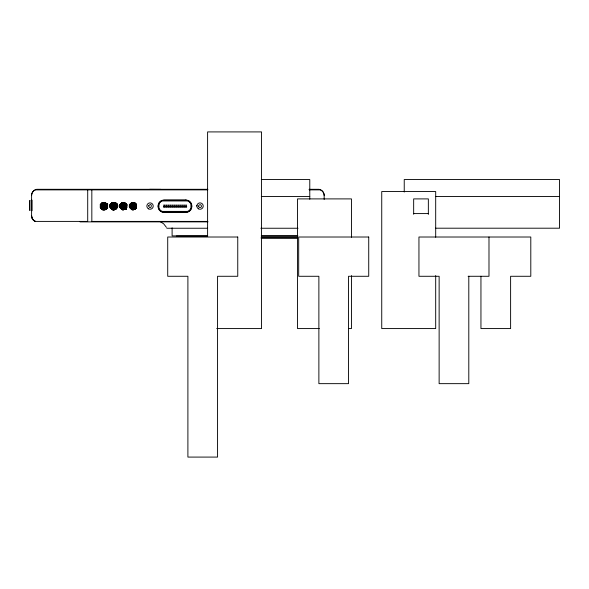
<?xml version="1.0" encoding="UTF-8"?>
<svg xmlns="http://www.w3.org/2000/svg" width="589" height="589" viewBox="0 0 589 589"><rect width="100%" height="100%" fill="white"/><g stroke="black" fill="none" stroke-linecap="round" stroke-linejoin="round"><path stroke-width="0.88" d="M31.6 200.245L31.6 199.538M91.832 189.783L91.832 221.405L207.755 221.405M87.709 189.783L87.709 221.405L35.392 221.405A6.14 6.133 89.9 0 1 31.6 215.729L31.6 195.452A6.14 6.133 -89.9 0 1 35.392 189.783L207.755 189.783M196.851 206.069L196.91 205.443M136.14 206.739A3.431 3.431 0 0 1 130.508 208.646A3.431 3.431 0 0 1 131.671 202.815A3.431 3.431 0 0 1 136.14 206.739L135.625 207.976M198.692 206.791C199.384 208.27 202.38 207.372 201.269 205.532C200.945 203.72 197.632 205.127 198.751 206.724M29.943 200.606L29.943 210.317M100.69 205.001L103.185 202.498L104.084 203.499M101.19 204.398L101.588 204M102.088 203.499L101.691 203.897L101.293 203.499M103.09 202.498L102.192 203.396L101.794 202.999M101.19 204.604L100.196 205.495L104.687 209.993L107.684 206.997L103.289 202.498M101.293 205.495L101.691 205.097L102.088 205.495M101.794 205.001L102.192 204.604M103.686 203.102L102.795 204L103.185 204.398L103.583 204L103.185 203.603M103.789 202.999L104.187 202.601M100.292 207.497L101.19 206.599M101.293 206.496L101.691 206.098L102.088 206.496L101.691 206.894M102.295 205.495L102.692 205.097L103.09 205.495L102.192 206.393L101.794 205.995L102.192 205.598L102.589 205.995M104.29 203.499L104.687 203.102M100.69 207.895L101.087 207.497L100.69 207.1M101.588 206.997L101.19 207.394L100.793 206.997M103.686 204.898L104.084 204.501L103.686 204.103L102.795 205.001L103.185 205.392L103.583 205.001L103.185 204.604M104.687 203.897L105.586 202.999L105.188 202.601L104.79 202.999L105.188 203.396M100.69 207.991L105.689 202.999M101.19 208.388L101.588 207.991M102.088 207.497L101.691 207.895L101.293 207.497M104.084 205.495L103.686 205.892L103.289 205.495M106.182 203.499L104.687 204.898L104.29 204.501M101.19 208.491L103.686 206.098M106.182 203.603L102.192 207.394L101.794 206.997M101.691 208.992L107.08 203.499M101.794 208.992L102.192 208.594M103.686 207.1L102.795 207.991L103.185 208.388L103.583 207.991L103.185 207.593M103.789 206.997L104.187 206.599M104.687 206.098L104.29 206.496L104.687 206.894M106.182 204.604L105.291 205.495L105.689 205.892L106.079 205.495M106.683 204.103L106.285 204.501L106.683 204.898M107.684 204L102.192 209.493L100.196 207.497L105.188 202.498L107.684 205.001L102.692 209.993M102.295 209.493L102.692 209.095L103.09 209.493L102.692 209.89M104.29 207.497L104.687 207.1M106.182 205.598L105.291 206.496L105.689 206.894L106.079 206.496L105.689 206.098M106.285 205.495L106.683 205.097M107.183 204.604L106.786 205.001L107.183 205.392L107.581 205.001M107.684 204.103L107.286 204.501L107.684 204.898M103.686 208.889L104.084 208.491L103.686 208.094L102.795 208.992L103.185 209.389L103.583 208.992L103.185 208.594M104.687 207.895L105.586 206.997L105.188 206.599L104.79 206.997L105.188 207.394M106.182 206.393L106.58 205.995L105.188 204.604M106.683 205.892L107.08 205.495M104.084 209.493L103.686 209.89L103.289 209.493M106.182 207.394L106.58 206.997L106.182 206.599M107.183 206.393L107.581 205.995M106.182 207.593L103.686 209.993L100.196 206.496L104.187 202.498L107.684 205.995L104.687 208.889L104.29 208.491M104.79 209.993L105.188 209.596M105.291 209.493L106.182 208.594M106.683 208.094L106.285 208.491L106.683 208.889L107.08 208.491L101.691 202.999M107.684 207.1L107.286 207.497L107.684 207.895M110.577 204.898L113.073 202.498L117.564 206.997M111.976 203.499L111.579 203.897L111.181 203.499M112.072 203.396L112.47 202.999L112.072 202.601M112.97 202.498L112.573 202.896L112.175 202.498M111.579 204.103L109.679 205.995L110.077 206.393M110.077 206.599L109.679 206.997L110.077 207.394M110.577 206.098L110.18 206.496L110.577 206.894M111.579 205.097L110.68 205.995L111.078 206.393L111.476 205.995M111.682 205.001L112.072 204.604M112.573 204.103L112.175 204.501L112.573 204.898L113.471 204L113.073 203.603L112.676 204L113.073 204.398M114.075 202.601L113.176 203.499L113.574 203.897L113.972 203.499M111.579 205.892L111.976 205.495L110.577 204.103M112.072 205.392L112.47 205.001M114.075 203.396L114.472 202.999M114.973 202.498L114.575 202.896L114.178 202.498M110.077 207.497L115.069 202.498M110.18 207.497L110.577 207.1M111.579 206.098L110.68 206.997L111.078 207.394M111.682 205.995L112.072 205.598L112.47 205.995L112.072 206.393M112.175 205.495L112.573 205.097M114.075 203.603L113.176 204.501L113.574 204.898L113.972 204.501L113.574 204.103M114.178 203.499L114.575 203.102M115.069 202.601L114.671 202.999L115.069 203.396L115.466 202.999M110.577 207.895L111.476 206.997L111.078 206.599M111.579 206.894L111.976 206.496L110.577 205.097M112.573 205.892L113.471 205.001L113.073 204.604L112.676 205.001L113.073 205.392M114.075 204.398L114.472 204L113.073 202.601M114.575 203.897L114.973 203.499M111.976 207.497L111.579 207.895L111.181 207.497M112.072 207.394L112.47 206.997L112.072 206.599M112.573 206.894L116.07 203.499M114.075 205.392L114.472 205.001L114.075 204.604M115.069 204.398L116.57 202.999M111.181 208.491L111.579 208.094M114.075 205.598L111.078 208.491L111.579 208.992L117.071 203.499M111.682 208.992L112.072 208.594M112.573 208.094L112.175 208.491L112.573 208.889M113.176 207.497L114.075 206.599M114.575 206.098L114.178 206.496L114.575 206.894M115.672 205.001L116.57 204.103M117.071 203.603L116.674 204L117.071 204.398M113.471 207.991L113.073 208.388L112.676 207.991L113.073 207.593L114.472 208.992L114.075 209.389M113.574 207.895L113.972 207.497M115.967 205.495L115.569 205.892L115.172 205.495L115.569 205.097L116.968 206.496L116.57 206.894M116.07 205.392L116.467 205.001L116.07 204.604M112.072 209.493L117.071 204.501L115.569 202.999L110.577 207.991L112.573 209.993L117.564 205.097M112.175 209.493L112.573 209.095M114.075 207.593L113.176 208.491L113.574 208.889L113.972 208.491M114.178 207.497L114.575 207.1M115.069 206.599L114.671 206.997L115.069 207.394L115.967 206.496L115.569 206.098L115.172 206.496L115.569 206.894M116.57 205.097L115.672 205.995L116.07 206.393L116.467 205.995M117.071 204.604L116.674 205.001L117.071 205.392M112.573 209.89L113.471 208.992L113.073 208.594L112.676 208.992L113.073 209.389M114.075 208.388L114.472 207.991L113.073 206.599M114.575 207.895L114.973 207.497M116.57 205.892L116.968 205.495M114.575 208.889L114.973 208.491L114.575 208.094M115.069 208.388L117.564 205.995L114.075 202.498L110.077 206.496L113.574 209.993L116.57 207.1L116.968 207.497M117.071 206.393L117.469 205.995M113.677 209.993L114.075 209.596M115.172 209.493L115.569 209.095M115.672 208.992L116.07 208.594L116.467 208.992M117.071 207.593L116.674 207.991L117.071 208.388M119.464 205.892L119.862 205.495M119.965 205.392L120.362 205.001L119.965 204.604M120.465 204.898L120.863 204.501L120.465 204.103M120.966 204.398L122.961 202.498L126.952 206.496L125.457 207.895L125.059 207.497M121.96 203.396L122.357 202.999L121.96 202.601M122.46 202.896L122.858 202.498M119.066 206.496L119.965 205.598M121.96 203.603L119.464 205.995L119.965 206.496M119.464 206.997L123.955 202.498L126.952 205.495L122.46 209.993M119.567 206.997L119.965 206.599M120.465 206.098L120.068 206.496L120.465 206.894L120.863 206.496M121.062 205.495L121.96 204.604M122.46 204.103L122.063 204.501L122.46 204.898L122.858 204.501M123.064 203.499L123.462 203.102L124.853 204.501L124.456 204.898M123.557 202.999L123.955 202.601L124.353 202.999L123.955 203.396M119.965 207.394L120.362 206.997M121.857 205.495L120.966 206.393L120.568 205.995L120.966 205.598L122.357 206.997L121.96 207.394M121.96 205.392L122.357 205.001M123.859 203.499L122.961 204.398L122.564 204L122.961 203.603L123.359 204M124.456 202.999L119.965 207.497L121.96 209.389L122.357 208.992M120.068 207.497L120.465 207.1M120.966 206.599L120.568 206.997L120.966 207.394L121.857 206.496M121.459 206.098L121.062 206.496L121.459 206.894M122.961 204.604L122.564 205.001L122.961 205.392L123.859 204.501M123.557 204L124.456 203.102M120.465 207.895L120.863 207.497M121.96 206.393L122.357 205.995L120.966 204.604M122.46 205.892L122.858 205.495M123.955 204.398L124.353 204M124.456 203.897L124.853 203.499M125.354 202.999L124.956 203.396L124.559 202.999M120.465 207.991L125.457 202.999L126.451 204L121.459 208.992L121.96 209.493L126.952 204.501M120.966 208.388L124.456 205.097M122.46 206.894L122.858 206.496L122.46 206.098M122.961 206.393L125.958 203.499M124.956 204.398L125.354 204M125.855 203.499L125.457 203.897L125.059 203.499M120.966 208.491L121.96 207.593M121.562 208.992L121.96 208.594M122.46 208.094L122.063 208.491L122.46 208.889L122.858 208.491M123.064 207.497L123.462 207.1L124.853 208.491L124.456 208.889M123.557 206.997L124.456 206.098M125.059 205.495L125.457 205.097L126.849 206.496L126.451 206.894M125.56 205.001L126.451 204.103M123.859 207.497L122.961 208.388L122.564 207.991L122.961 207.593L123.359 207.991M123.955 207.394L124.353 206.997L123.955 206.599M124.853 206.496L124.456 206.894L124.058 206.496M125.457 205.892L126.355 205.001L125.958 204.604M126.849 204.501L126.451 204.898L126.061 204.501M122.46 209.095L122.063 209.493L122.46 209.89L122.858 209.493M122.961 208.594L122.564 208.992L122.961 209.389L123.859 208.491M123.557 207.991L124.456 207.1M124.956 206.599L124.559 206.997L124.956 207.394L125.354 206.997M125.56 205.995L126.451 205.097M126.952 204.604L126.554 205.001L126.952 205.392M123.955 208.388L124.353 207.991M124.456 207.895L124.853 207.497M126.355 205.995L125.457 206.894L125.059 206.496L125.457 206.098L126.849 207.497M126.451 205.892L126.849 205.495M124.956 208.388L125.354 207.991M124.456 209.095L123.462 209.993L119.464 206.098M126.451 207.1L123.462 209.89L123.064 209.493M125.059 209.493L125.457 209.095L125.855 209.493M125.56 208.992L126.451 208.094M129.352 205.892L129.749 205.495L129.352 205.097M130.25 205.995L129.852 205.598L129.455 205.995L133.342 209.993L134.844 208.594M129.948 205.495L130.346 205.097L130.743 205.495M130.449 205.001L130.846 204.604L131.244 205.001M130.949 204.501L131.347 204.103L131.745 204.501M132.348 203.102L131.45 204L131.848 204.398M132.444 202.999L132.842 202.601L133.239 202.999M129.852 206.599L129.455 206.997L132.348 209.89L132.746 209.493M129.948 206.496L130.346 206.098L130.743 206.496L130.346 206.894M130.949 205.495L131.347 205.097L132.746 206.496M131.45 205.001L132.348 204.103L132.746 204.501L132.348 204.898L131.951 204.501M132.945 203.499L133.342 203.102L133.74 203.499M133.445 202.999L133.843 202.601L134.24 202.999L133.342 203.897M129.852 207.394L130.25 206.997M131.745 205.495L130.846 206.393L130.449 205.995L130.846 205.598L131.244 205.995M131.848 205.392L132.245 205.001L131.848 204.604M134.741 202.498L134.344 202.896L133.946 202.498M134.344 202.999L129.852 207.497L129.352 206.997L133.843 202.498L136.339 205.001L131.848 209.493L132.348 209.993L136.339 205.995L132.842 202.498L129.344 205.995L129.852 206.496M131.45 205.995L131.848 205.598M133.445 204L133.843 203.603L135.242 205.001M133.946 203.499L134.344 203.102L134.741 203.499L134.344 203.897M130.346 207.895L130.743 207.497M131.745 206.496L130.846 207.394L130.449 206.997L130.846 206.599L131.244 206.997M131.848 206.393L132.245 205.995M132.348 205.892L132.746 205.495M134.24 204L133.342 204.898L132.945 204.501L133.342 204.103L133.74 204.501M135.242 202.999L134.844 203.396L134.447 202.999M130.346 207.991L135.337 202.999M130.846 208.491L135.838 203.499M130.949 208.491L131.347 208.094L131.745 208.491M132.348 207.1L131.45 207.991L131.848 208.388M132.444 206.997L132.842 206.599L133.239 206.997M132.945 206.496L133.342 206.098M134.844 204.604L133.946 205.495L134.344 205.892M134.947 204.501L135.337 204.103M135.838 203.603L135.441 204L135.838 204.398M131.347 208.992L136.339 204M131.45 208.992L132.348 208.094L132.746 208.491L132.348 208.889L131.951 208.491M132.945 207.497L133.342 207.1L133.74 207.497M133.445 206.997L133.843 206.599L134.24 206.997L133.342 207.895M134.844 205.598L133.946 206.496L134.344 206.894L134.741 206.496L134.344 206.098M134.947 205.495L135.337 205.097L135.735 205.495L135.337 205.892M135.441 205.001L135.838 204.604M136.339 204.103L135.941 204.501L136.339 204.898M131.848 209.389L132.245 208.992L131.848 208.594M134.844 206.393L135.242 205.995L133.843 204.604M135.838 205.392L136.236 205.001M133.445 207.991L133.843 207.593L135.242 208.992M133.946 207.497L134.344 207.1L134.741 207.497L134.344 207.895M135.441 205.995L135.838 205.598L136.236 205.995L135.838 206.393M135.941 205.495L136.339 205.097M134.24 207.991L133.342 208.889L132.945 208.491L133.342 208.094L133.74 208.491M134.844 208.388L135.242 207.991M134.947 209.493L135.337 209.095M135.441 208.992L135.838 208.594M129.852 205.598L129.447 205.995L129.852 206.393M148.494 205.819C151.417 211.944 152.904 201.018 148.722 205.752M29.899 200.525L29.45 201.298L29.45 209.625L29.899 210.406M261.317 179.549L309.777 179.549L309.777 199.281M36.54 189.305L207.733 189.305M309.232 189.305L319.216 189.305M35.392 189.658L207.755 189.651M309.203 189.651L320.372 189.651M309.203 189.783L320.372 189.783A6.14 6.14 0 0 1 324.164 195.452L324.164 199.502M261.317 196.527L309.777 196.527M435.455 196.527L559.55 196.527M163.779 205.237L164.493 205.237M165.767 205.237L166.481 205.237M167.762 205.237L168.469 205.237M169.75 205.237L170.464 205.237M171.745 205.237L172.452 205.237M173.733 205.237L174.447 205.237M175.721 205.237L176.435 205.237M177.716 205.237L178.423 205.237M179.704 205.237L180.418 205.237M181.699 205.237L182.406 205.237M183.687 205.237L184.401 205.237M185.675 205.237L186.389 205.237M163.433 206.842L186.765 206.842M163.779 206.96L164.493 206.96M165.767 206.96L166.481 206.96M167.762 206.96L168.469 206.96M169.75 206.96L170.464 206.96M171.745 206.96L172.452 206.96M173.733 206.96L174.447 206.96M175.721 206.96L176.435 206.96M177.716 206.96L178.423 206.96M179.704 206.96L180.418 206.96M181.699 206.96L182.406 206.96M183.687 206.96L184.401 206.96M185.675 206.96L186.389 206.96M413.662 213.586L428.35 213.586M80.045 221.876L207.954 221.869M166.82 228.245L207.483 228.245M260.853 228.245L298.041 228.245M435.485 228.201L559.55 228.201L559.55 179.549L404.238 179.549L404.238 192.058M207.63 235.894L172.106 235.894L172.106 227.81M261.295 235.894L297.901 235.894M176.361 236.086L207.645 236.086M261.295 236.086L297.173 236.086M468.1 276.278L488.988 276.278L488.988 237.014M216.7 328.574L261.553 328.574L261.553 131.914L207.6 131.914L207.6 236.616M319.356 328.574L297.511 328.574L297.511 198.898L351.456 198.898L351.456 237.249M348.703 328.574L351.456 328.574L351.456 275.608M149.672 189.312L160.922 189.363M160.083 221.582L163.639 223.791L166.407 227.325M134.947 203.499L135.337 203.897M131.951 202.498L136.339 206.997L133.342 209.89L132.945 209.493M132.746 203.499L131.848 202.498L129.352 205.001L133.843 209.493M135.838 206.599L136.236 206.997L135.838 207.394L135.441 206.997M131.45 202.999L131.848 203.396M133.445 205.001L133.843 205.392M135.941 207.497L136.339 207.895M131.347 202.999L136.339 207.991M131.347 203.102L131.745 203.499M131.848 203.603L132.245 204M134.24 205.995L133.843 205.598L133.445 205.995L133.843 206.393M134.844 206.599L135.242 206.997L134.844 207.394L134.447 206.997M135.337 207.1L135.735 207.497L135.337 207.895L134.947 207.497M135.838 207.593L136.236 207.991L134.844 209.493L133.843 208.594M130.949 203.499L131.347 203.897M132.945 205.495L133.342 205.892M135.441 207.991L135.838 208.388M130.846 203.499L135.838 208.491M130.346 204L135.337 208.992M130.346 204.103L130.743 204.501M129.852 204.501L134.844 209.389M129.852 204.604L130.25 205.001M132.746 207.497L131.347 206.098L130.949 206.496L131.347 206.894M131.45 206.997L131.848 207.394M133.445 208.992L133.843 209.389M131.347 207.1L131.745 207.497M131.848 207.593L132.245 207.991M133.342 209.095L133.74 209.493M130.949 207.497L131.347 207.895M129.352 206.098L129.749 206.496M125.958 203.603L126.355 204M124.058 202.498L124.456 202.896M125.56 204L125.958 204.398M122.961 202.601L123.359 202.999M124.956 204.604L125.354 205.001M126.952 207.497L121.96 202.498L119.464 205.001L123.955 209.493M122.46 203.102L122.858 203.499M124.853 205.495L123.462 204.103L123.064 204.501L123.462 204.898M123.557 205.001L123.955 205.392M125.56 206.997L125.958 207.394M121.459 202.999L126.451 207.991L124.956 209.493L119.965 204.501M126.525 205.399L126.591 206.069A3.431 3.431 0 0 1 121.444 209.043A3.431 3.431 0 0 1 121.444 203.095L121.857 203.499M123.462 205.097L123.859 205.495M123.955 205.598L124.353 205.995M125.958 207.593L126.355 207.991M121.062 203.499L121.459 203.897M121.562 204L121.96 204.398M123.064 205.495L123.462 205.892M123.557 205.995L123.955 206.393M125.56 207.991L125.958 208.388M126.061 208.491L126.451 208.889M120.966 203.499L126.451 208.992M121.459 204.103L121.857 204.501M123.462 206.098L123.859 206.496M125.958 208.594L126.355 208.992M120.465 204L125.958 209.493M122.961 206.599L123.359 206.997M124.956 208.594L125.354 208.992M120.465 205.097L120.863 205.495M122.46 207.1L122.858 207.497M124.853 209.493L123.462 208.094L123.064 208.491L123.462 208.889M120.068 205.495L120.465 205.892M123.557 208.992L123.955 209.389M121.459 207.1L121.857 207.497M123.462 209.095L123.859 209.493M119.066 205.495L119.965 206.393M121.062 207.497L121.459 207.895M121.562 207.991L121.96 208.388M121.459 208.094L121.857 208.491M115.672 202.999L116.07 203.396M115.569 203.102L115.967 203.499M116.07 203.603L116.467 204M115.172 203.499L115.569 203.897M115.672 204L116.07 204.398M116.173 204.501L116.57 204.898M117.167 205.495L117.564 205.892M115.569 204.103L115.967 204.501M114.575 204.103L114.973 204.501L114.575 204.898L114.178 204.501M115.069 204.604L115.466 205.001M117.071 206.599L117.469 206.997M112.676 202.999L113.073 203.396M114.671 205.001L115.069 205.392M116.674 206.997L117.071 207.394M112.072 202.498L117.071 207.497L115.069 209.493L110.077 204.501M112.573 203.102L112.97 203.499M114.575 205.097L114.973 205.495M115.466 205.995L115.069 205.598L114.671 205.995L115.069 206.393M116.07 206.599L116.467 206.997M112.175 203.499L112.573 203.897M114.178 205.495L114.575 205.892M115.672 206.997L116.07 207.394M116.57 207.991L111.579 202.999L109.679 205.001L110.077 205.392L110.474 205.001L110.077 204.604M113.574 205.097L113.972 205.495M115.569 207.1L115.967 207.497M116.07 207.593L116.467 207.991M111.682 204L112.072 204.398M113.176 205.495L113.574 205.892M113.677 205.995L114.075 206.393M115.172 207.497L115.569 207.895M115.672 207.991L116.07 208.388M111.078 203.499L116.57 208.992M111.078 203.603L111.476 204M113.073 205.598L113.471 205.995M113.574 206.098L113.972 206.496M115.569 208.094L115.967 208.491M110.577 204L115.569 208.992M112.573 206.098L112.97 206.496M115.069 208.594L115.466 208.992M112.573 207.1L112.97 207.497M114.575 209.095L114.973 209.493M110.18 205.495L110.577 205.892M112.175 207.497L112.573 207.895M114.178 209.493L114.575 209.89M110.077 205.495L114.575 209.993M113.574 209.095L113.972 209.493M111.682 207.991L112.072 208.388M113.176 209.493L113.574 209.89M111.078 207.593L111.476 207.991M113.073 209.596L113.471 209.993M105.291 202.498L105.689 202.896M106.285 203.499L106.683 203.897M106.786 204L107.183 204.398M105.689 203.102L106.079 203.499M104.29 202.498L104.687 202.896M105.291 203.499L105.689 203.897M105.784 204L106.182 204.398M107.286 205.495L107.684 205.892M105.188 203.603L105.586 204M105.689 204.103L106.079 204.501M104.687 204.103L105.085 204.501M106.683 206.098L107.08 206.496L106.683 206.894L106.285 206.496M107.183 206.599L107.581 206.997M102.295 202.498L102.692 202.896M102.795 202.999L103.185 203.396M104.79 205.001L105.188 205.392M106.786 206.997L107.183 207.394M102.192 202.498L107.684 207.991M102.192 202.601L102.589 202.999M102.692 203.102L103.09 203.499M104.187 204.604L104.584 205.001L104.187 205.392L103.789 205.001M104.687 205.097L105.085 205.495M106.683 207.1L107.08 207.497M102.295 203.499L102.692 203.897M104.29 205.495L104.687 205.892M106.285 207.497L106.683 207.895M105.689 207.1L106.079 207.497M101.794 204L102.192 204.398M103.789 205.995L104.187 206.393M105.291 207.497L105.689 207.895M105.784 207.991L106.182 208.388M101.19 203.499L106.683 208.992M103.185 205.598L103.583 205.995M105.188 207.593L105.586 207.991M105.689 208.094L106.079 208.491M100.793 204L106.182 209.389M101.588 205.001L100.69 204L100.196 204.501L105.188 209.493M102.692 206.098L104.084 207.497M104.687 208.094L105.085 208.491M105.188 208.594L106.182 209.493M100.292 204.501L100.69 204.898M102.295 206.496L102.692 206.894M102.795 206.997L103.185 207.394M104.79 208.992L105.188 209.389M100.69 205.097L101.087 205.495M101.588 205.995L101.19 205.598L100.292 206.496L100.69 206.894L101.087 206.496L100.69 206.098M102.192 206.599L102.589 206.997M102.692 207.1L103.09 207.497M104.187 208.594L104.584 208.992L104.187 209.389L103.789 208.992M104.687 209.095L105.085 209.493M100.292 205.495L100.69 205.892M102.295 207.497L102.692 207.895M104.29 209.493L104.687 209.89M101.794 207.991L102.192 208.388M103.185 209.596L103.583 209.993M116.983 206.069A3.431 3.431 0 0 0 111.836 203.095A3.431 3.431 0 0 0 111.836 209.043A3.431 3.431 0 0 0 116.983 206.069L116.916 205.399M107.375 206.069L107.308 205.399M129.403 206.739L129.337 206.069M119.795 206.739L119.729 206.069M110.187 206.739L110.121 206.069M480.948 276.278L480.948 328.574L510.611 328.574L510.611 276.278L530.799 276.278L530.799 237.014L418.948 237.014L418.948 276.278L439.136 276.278L439.136 383.653L468.8 383.653L468.8 276.278M435.691 237.227L435.691 191.55L381.738 191.55L381.738 328.574L435.691 328.574L435.691 275.593M428.35 214.418L428.35 198.898L413.662 198.898L413.662 214.286M186.389 205.119L185.675 205.119M186.389 206.827L185.675 206.827M184.401 205.119L183.687 205.119M184.401 206.827L183.687 206.827M182.406 205.119L181.699 205.119M182.406 206.827L181.699 206.827M180.418 205.119L179.704 205.119M180.418 206.827L179.704 206.827M178.423 205.119L177.716 205.119M178.423 206.827L177.716 206.827M176.435 205.119L175.721 205.119M176.435 206.827L175.721 206.827M174.447 205.119L173.733 205.119M174.447 206.827L173.733 206.827M172.452 205.119L171.745 205.119M172.452 206.827L171.745 206.827M170.464 205.119L169.75 205.119M170.464 206.827L169.75 206.827M168.469 205.119L167.762 205.119M168.469 206.827L167.762 206.827M166.481 205.119L165.767 205.119M166.481 206.827L165.767 206.827M164.493 205.119L163.779 205.119M164.493 206.827L163.779 206.827M32.056 200.194L32.056 210.737M121.444 203.095A3.431 3.431 0 0 1 126.591 206.069M31.6 195.452A6.14 6.133 90 0 1 35.414 189.768M320.372 189.783A6.14 6.14 -89.8 0 1 324.164 195.452M158.964 204.361L158.964 207.998A5.301 5.301 0 0 0 162.365 211.399L187.508 211.399A5.301 5.301 0 0 0 190.91 207.998L190.91 204.361A5.301 5.301 0 0 0 187.508 200.959L162.365 200.959A5.301 5.301 0 0 0 158.964 204.361M102.692 204.103L102.295 204.501L102.692 204.898L103.09 204.501L102.692 204.103M104.187 203.603L103.789 204L104.187 204.398L104.584 204L104.187 203.603M102.692 208.094L102.295 208.491L102.692 208.889L103.09 208.491L102.692 208.094M105.188 205.598L104.79 205.995L105.188 206.393L105.586 205.995L105.188 205.598M104.187 207.593L103.789 207.991L104.187 208.388L104.584 207.991L104.187 207.593M107.183 207.593L106.786 207.991L107.183 208.388L107.581 207.991L107.183 207.593M124.956 205.598L124.559 205.995L124.956 206.393L125.354 205.995L124.956 205.598M132.842 203.603L132.444 204L132.842 204.398L133.239 204L132.842 203.603M132.842 204.604L132.444 205.001L132.842 205.392L133.239 205.001L132.842 204.604M132.842 207.593L132.444 207.991L132.842 208.388L133.239 207.991L132.842 207.593M132.842 208.594L132.444 208.992L132.842 209.389L133.239 208.992L132.842 208.594M135.337 206.098L134.947 206.496L135.337 206.894L135.735 206.496L135.337 206.098M185.955 200.076L163.985 200.076A5.897 5.897 0 0 0 158.088 205.966L158.088 206.489A5.897 5.897 0 0 0 163.985 212.386L185.955 212.386A5.897 5.897 0 0 0 191.845 206.489L191.845 205.966A5.897 5.897 0 0 0 185.955 200.076M185.874 200.201L164 200.201A5.802 5.802 0 0 0 158.205 206.003L158.205 206.364A5.802 5.802 0 0 0 164 212.165L185.874 212.165A5.802 5.802 0 0 0 191.675 206.364L191.675 206.003A5.802 5.802 0 0 0 185.874 200.201M237.757 237.014L167.718 237.014L167.718 276.278L187.898 276.278L187.898 457.086L217.569 457.086L217.569 276.278L237.757 276.278L237.757 237.014M368.729 237.014L298.689 237.014L298.689 276.278L318.877 276.278L318.877 383.653L348.541 383.653L348.541 276.278L368.729 276.278L368.729 237.014M297.173 237.949L260.971 237.949L297.143 237.985M101.676 208.646A3.431 3.431 0 0 0 107.308 206.739A3.431 3.431 0 0 0 102.839 202.815A3.431 3.431 0 0 0 101.676 208.646M31.6 215.729A6.14 6.133 89.6 0 0 35.392 221.405A6.14 6.133 -90 0 1 31.6 215.729M148.443 208.83A3.188 3.188 0 0 0 153.228 206.069A3.188 3.188 0 0 0 148.443 203.308A3.188 3.188 0 0 0 148.443 208.83M198.441 208.83A3.188 3.188 0 0 0 203.227 206.069A3.188 3.188 0 0 0 198.441 203.308A3.188 3.188 0 0 0 198.441 208.83"/></g></svg>
